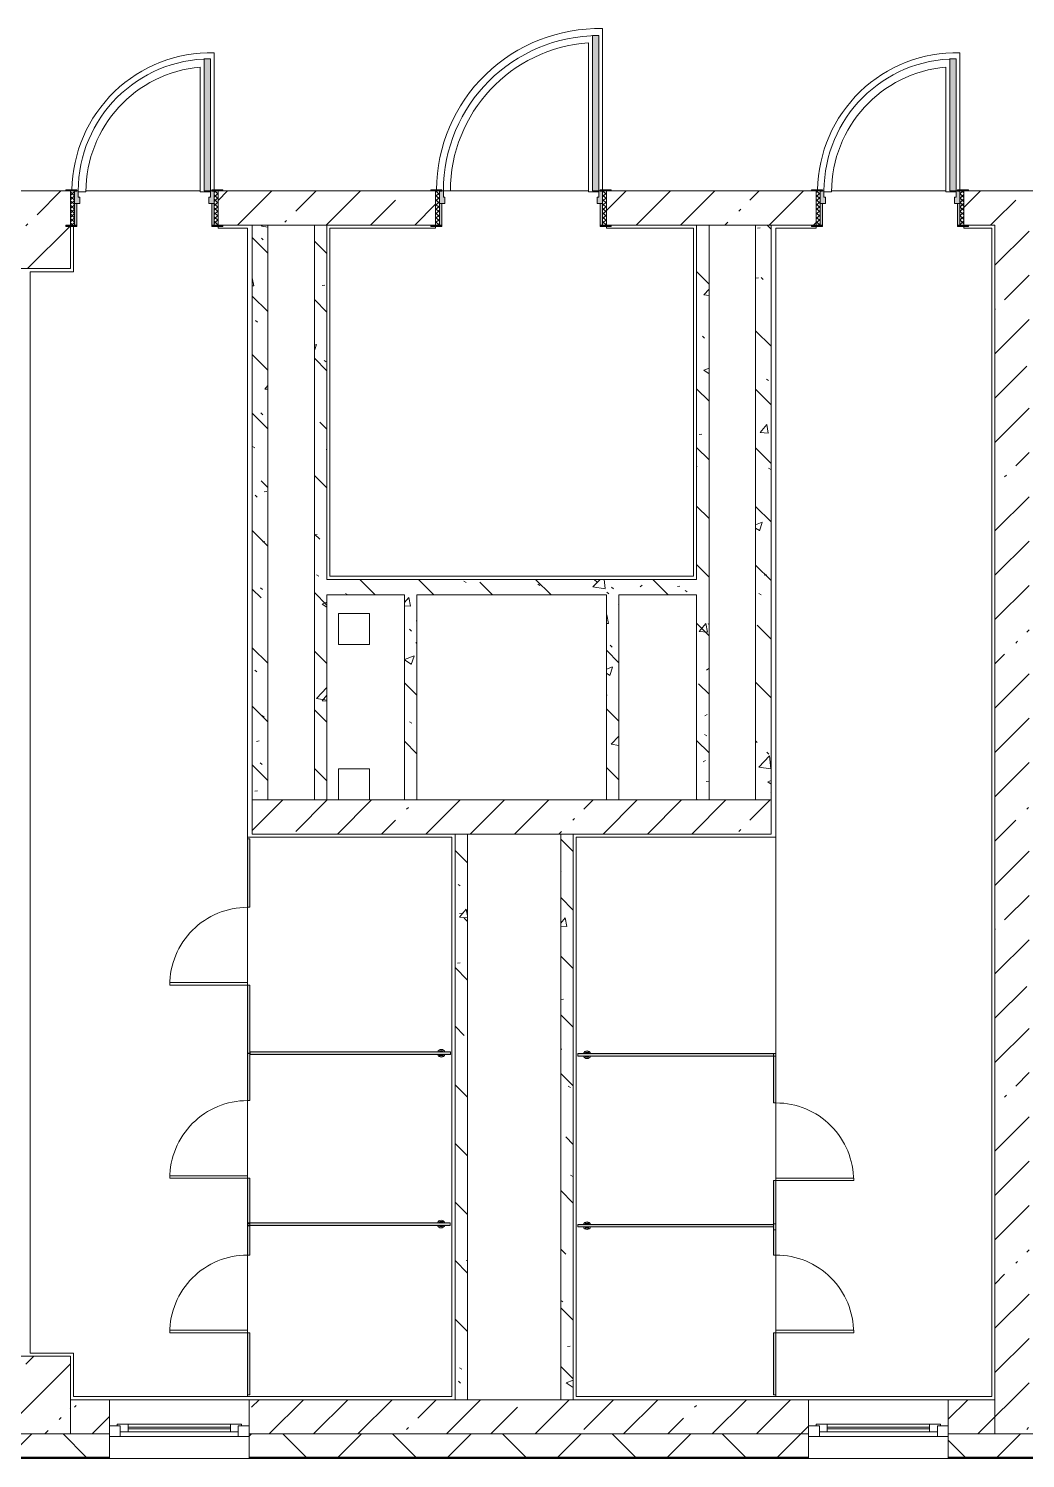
# Model space of a CAD drawing. Header units: millimetres. Extents: x -5714 to 188114, y -8553 to 29000.
# Drawn here: x 126744 to 133160, y -258 to 8945 of the extents above; entities that cross this region are included whole.
import ezdxf

# ---------------------------------------------------------------- set-up
doc = ezdxf.new("R2010")
doc.units = ezdxf.units.MM
for name, color, linetype, lineweight, true_color in [('A-DOOR-3', 7, 'Continuous', 5, 0xaaaaaa), ('A-DOOR-4', 7, 'Continuous', 5, 0xe2e2e2), ('A-DOOR-FRAM-2', 7, 'Continuous', 5, 0xe2e2e2), ('A-DOOR-FRAM-3', 7, 'Continuous', 5, 0xaaaaaa), ('A-FLOR-2', 7, 'Continuous', 5, 0xaaaaaa), ('A-GENM-5', 7, 'Continuous', 5, 0xe2ddcd), ('I-WALL-4', 7, 'Continuous', 5, 0x787878)]:
    doc.layers.add(name, color=color, linetype=linetype, lineweight=lineweight, true_color=true_color)
for name, color, linetype, lineweight in [('A-DOOR-6', 7, 'Continuous', 5), ('A-GENM-2', 7, 'Continuous', 5), ('A-GLAZ-2', 7, 'Continuous', 5), ('A-WALL', 7, 'Continuous', 9), ('A-WALL-2', 7, 'Continuous', 5), ('I-WALL-2', 7, 'Continuous', 5), ('S-COLS-2', 7, 'Continuous', 5)]:
    doc.layers.add(name, color=color, linetype=linetype, lineweight=lineweight)
pattern_1 = [(45, (61103.76, 0), (-285.1231, 285.1231), []), (45, (61388.9, 0), (-285.1231, 285.1231), [504.031, -100.806, 16.764, -84.042])]
pattern_2 = [(135, (61103.76, 0), (-377.1708, -377.1708), [533.4, -88.9, 17.78, -88.9]), (135, (61103.76, 376.94), (-377.1708, -377.1708), []), (50, (61103.76, 0), (637.6445, -55.7866), [66.675, -733.425]), (355, (61103.76, 0), (-123.3494, 668.699), [53.34, -586.74]), (100.451, (61156.9, -4.65), (514.299, 612.908), [56.665, -623.315]), (46.184, (61103.8, 177.8), (948.7764, -147.15), [100.012, -1100.137]), (96.636, (61182.8, 165.5), (830.909, 865.997), [84.998, -934.973]), (351.184, (61103.8, 177.8), (830.918, 865.988), [80.01, -880.11]), (21, (61192.66, 133.35), (530.6506, -357.9283), [66.675, -733.425]), (326, (61192.66, 133.35), (216.308, 644.6585), [53.34, -586.74]), (71.451, (61236.9, 103.5), (746.9596, 286.7243), [56.665, -623.315]), (37.5, (61103.76, 0), (10.8105, 295.9426), [16.764, -562.864, 16.764, -578.866, -588.962]), (37.5, (61103.76, 0), (10.8105, 295.9426), [-1175.258, 16.764, -572.198]), (7.5, (61103.76, 0), (233.8692, 350.6318), [16.764, -322.834, 16.764, -549.529, -224.472]), (7.5, (61103.76, 0), (233.8692, 350.6318), [-905.891, 16.764, -207.708]), (327.5, (60905.51, 0), (474.5678, -20.0513), [16.764, -205.486, 16.764, -676.656, -920.115]), (327.5, (60905.51, 0), (474.5678, -20.0513), [-915.67, 16.764, -903.351]), (317.5, (60816.6, 0), (518.4522, 88.9934), [16.764, -272.161, 16.764, -443.738, -653.415]), (317.5, (60816.6, 0), (518.4522, 88.9934), [-749.427, 16.764, -636.651])]

# ---------------------------------------------------------------- blocks, each defined once
blk = doc.blocks.new('BSC_Колонна _Прямоугольная - 500х500-V117-3_9_1_птичка')
at = {"layer": 'S-COLS-2'}
h = blk.add_hatch(dxfattribs=at)
h.set_pattern_fill('FP_53', color=256, style=0, pattern_type=2)
h.set_pattern_definition([(45, (-65660, -150), (-285.1231, 285.1231), []), (45, (-65374.88, -150), (-285.1231, 285.1231), [504.031, -100.806, 16.764, -84.042])])
h.paths.add_polyline_path([(-250, -250), (250, -250), (250, 250), (-250, 250)])
for p, q in [((250, 250), (-250, 250)), ((-250, 250), (-250, -250)), ((250, -250), (250, 250)), ((-250, -250), (250, -250))]:
    blk.add_line(p, q, dxfattribs=at)
blk = doc.blocks.new('BSC_Колонна _Прямоугольная - 500х500-V120-3_9_1_птичка')
at = {"layer": 'S-COLS-2'}
h = blk.add_hatch(dxfattribs=at)
h.set_pattern_fill('FP_56', color=256, style=0, pattern_type=2)
h.set_pattern_definition([(45, (-65660, -7650), (-285.1231, 285.1231), []), (45, (-65374.88, -7650), (-285.1231, 285.1231), [504.031, -100.806, 16.764, -84.042])])
h.paths.add_polyline_path([(-250, -250), (250, -250), (250, 22), (220, 22), (220, 30), (250, 30), (250, 250), (-250, 250), (-250, 30)])
for p, q in [((220, 250), (-250, 250)), ((-250, 250), (-250, -250)), ((250, -250), (250, 22)), ((-250, -250), (250, -250))]:
    blk.add_line(p, q, dxfattribs=at)
blk = doc.blocks.new('120_Окно_СКБ_1Ст - 120_Окно_СКБ_1Ст 900х2500_h_-V135-3_9_1_птичка')
at = {"layer": 'A-GLAZ-2'}
for p, q in [((-450, -127), (-450, -57)), ((-450, -57), (-380, -57)), ((450, -57), (-450, -57)), ((-380, -57), (-380, -127)), ((380, -87), (-380, -87)), ((-380, -87), (-380, -127)), ((-330, -137), (-330, -87)), ((330, -137), (330, -87)), ((380, -127), (380, -57)), ((380, -57), (450, -57)), ((380, -127), (380, -87)), ((450, -57), (450, -127)), ((-380, -127), (-450, -127)), ((-450, -127), (-400, -127)), ((-380, -127), (-400, -127)), ((-400, -127), (-400, -137)), ((-400, -137), (400, -137)), ((400, -137), (-400, -137)), ((-330, -107), (330, -107)), ((330, -117), (-330, -117)), ((450, -127), (380, -127)), ((400, -127), (380, -127)), ((400, -127), (450, -127)), ((400, -137), (400, -127))]:
    blk.add_line(p, q, dxfattribs=at)
blk = doc.blocks.new('110_Дверь_СКБ_1Ст_Внутренняя1 - Д-7_л__950x2100h_Туалет-21784696-3_9_1_птичка')
at = {"layer": 'A-DOOR-3'}
h = blk.add_hatch(dxfattribs=at)
h.set_pattern_fill('FP_82', color=256, style=0, pattern_type=2)
h.set_pattern_definition([(135, (1826.41, 174.685), (-14.14214, -14.14214), []), (225, (1826.41, 174.685), (14.14214, -14.14214), [])])
h.paths.add_polyline_path([(487.5, -110), (487.5, 110), (462.5, 110), (462.5, -110)])
at = {"layer": 'A-DOOR-4'}
h = blk.add_hatch(color=256, dxfattribs=at)
h.paths.add_polyline_path([(462.5, 30), (462.5, 110), (437.5, 110), (437.5, 70), (427.5, 70), (427.5, 30)])
h.paths.add_polyline_path([(-402.5, 30), (-402.5, 70), (-412.5, 70), (-412.5, 110), (-437.5, 110), (-437.5, 30)])
at = {"layer": 'A-DOOR-FRAM-2'}
for points in [[(397.5, 110), (437.5, 110), (437.5, 960), (397.5, 960), (397.5, 538.8)], [(-422.5, 110), (-422.5, 118), (-492.5, 118), (-492.5, 110)], [(517.5, 110), (517.5, 118), (447.5, 118), (447.5, 110)], [(-422.5, -110), (-422.5, 30), (-437.5, 30), (-437.5, -110)], [(462.5, -110), (462.5, 30), (447.5, 30), (447.5, -110)], [(-422.5, -118), (-422.5, -110), (-492.5, -110), (-492.5, -118)], [(517.5, -118), (517.5, -110), (447.5, -110), (447.5, -118)]]:
    blk.add_hatch(color=256, dxfattribs=at).paths.add_polyline_path(points)
at = {"layer": 'A-DOOR-FRAM-3'}
h = blk.add_hatch(dxfattribs=at)
h.set_pattern_fill('FP_83', color=256, style=0, pattern_type=2)
h.set_pattern_definition([(45, (-296.384, 174.685), (-14.1421, 14.1421), []), (135, (-296.384, 174.685), (-14.1421, -14.1421), [])])
h.paths.add_polyline_path([(-437.5, -110), (-437.5, 110), (-462.5, 110), (-462.5, -110)])
at = {"layer": 'A-DOOR-3'}
for p, q in [((437.5, 960), (397.5, 960)), ((397.5, 960), (397.5, 110)), ((437.5, 110), (437.5, 960)), ((397.5, 110), (437.5, 110))]:
    blk.add_line(p, q, dxfattribs=at)
blk.add_arc((437.5, 110), 850, 90, 180, dxfattribs=at)
at = {"layer": 'A-DOOR-FRAM-3'}
for p, q in [((-422.5, 118), (-492.5, 118)), ((-492.5, 118), (-492.5, 110)), ((-492.5, 110), (-422.5, 110)), ((-437.5, 110), (-462.5, 110)), ((-462.5, 110), (-462.5, -110)), ((-412.5, 110), (-437.5, 110)), ((-437.5, 110), (-437.5, 30)), ((-437.5, -110), (-437.5, 110)), ((-422.5, 110), (-437.5, 110)), ((-437.5, 110), (-437.5, 109)), ((-437.5, 109), (-422.5, 109)), ((-422.5, 110), (-422.5, 118)), ((-422.5, 109), (-422.5, 110)), ((-412.5, 70), (-412.5, 110)), ((437.5, 110), (437.5, 70)), ((462.5, 110), (437.5, 110)), ((517.5, 118), (447.5, 118)), ((447.5, 118), (447.5, 110)), ((462.5, 110), (447.5, 110)), ((447.5, 110), (447.5, 109)), ((447.5, 110), (517.5, 110)), ((447.5, 109), (462.5, 109)), ((462.5, 30), (462.5, 110)), ((487.5, 110), (462.5, 110)), ((462.5, 110), (462.5, -110)), ((462.5, 109), (462.5, 110)), ((487.5, -110), (487.5, 110)), ((517.5, 110), (517.5, 118)), ((-437.5, 30), (-402.5, 30)), ((-422.5, 30), (-437.5, 30)), ((-437.5, 30), (-437.5, -110)), ((-422.5, -110), (-422.5, 30)), ((-402.5, 70), (-412.5, 70)), ((-402.5, 30), (-402.5, 70)), ((437.5, 70), (427.5, 70)), ((427.5, 70), (427.5, 30)), ((427.5, 30), (462.5, 30)), ((462.5, 30), (447.5, 30)), ((447.5, 30), (447.5, -110)), ((462.5, -110), (462.5, 30)), ((-422.5, -110), (-492.5, -110)), ((-492.5, -110), (-492.5, -118)), ((-492.5, -118), (-422.5, -118)), ((-462.5, -110), (-437.5, -110)), ((-437.5, -110), (-422.5, -110)), ((-422.5, -118), (-422.5, -110)), ((447.5, -110), (462.5, -110)), ((517.5, -110), (447.5, -110)), ((447.5, -110), (447.5, -118)), ((447.5, -118), (517.5, -118)), ((462.5, -110), (487.5, -110)), ((517.5, -118), (517.5, -110))]:
    blk.add_line(p, q, dxfattribs=at)
blk = doc.blocks.new('110_Дверь_СКБ_1Ст_Внутренняя1 - Д-4 1100x2100h_су мгн-V145-3_9_1_птичка')
at = {"layer": 'A-DOOR-3'}
h = blk.add_hatch(dxfattribs=at)
h.set_pattern_fill('FP_36', color=256, style=0, pattern_type=2)
h.set_pattern_definition([(135, (1751.41, 174.685), (-14.14214, -14.14214), []), (225, (1751.41, 174.685), (14.14214, -14.14214), [])])
h.paths.add_polyline_path([(562.5, -110), (562.5, 110), (537.5, 110), (537.5, -110)])
at = {"layer": 'A-DOOR-4'}
h = blk.add_hatch(color=256, dxfattribs=at)
h.paths.add_polyline_path([(537.5, 30), (537.5, 110), (512.5, 110), (512.5, 70), (502.5, 70), (502.5, 30)])
h.paths.add_polyline_path([(-477.5, 30), (-477.5, 70), (-487.5, 70), (-487.5, 110), (-512.5, 110), (-512.5, 30)])
at = {"layer": 'A-DOOR-FRAM-2'}
for points in [[(472.5, 110), (512.5, 110), (512.5, 1110), (472.5, 1110)], [(-497.5, 110), (-497.5, 118), (-567.5, 118), (-567.5, 110)], [(592.5, 110), (592.5, 118), (522.5, 118), (522.5, 110)], [(-497.5, -110), (-497.5, 30), (-512.5, 30), (-512.5, -110)], [(537.5, -110), (537.5, 30), (522.5, 30), (522.5, -110)], [(-497.5, -118), (-497.5, -110), (-567.5, -110), (-567.5, -118)], [(592.5, -118), (592.5, -110), (522.5, -110), (522.5, -118)]]:
    blk.add_hatch(color=256, dxfattribs=at).paths.add_polyline_path(points)
at = {"layer": 'A-DOOR-FRAM-3'}
h = blk.add_hatch(dxfattribs=at)
h.set_pattern_fill('FP_37', color=256, style=0, pattern_type=2)
h.set_pattern_definition([(45, (-371.384, 174.685), (-14.1421, 14.1421), []), (135, (-371.384, 174.685), (-14.1421, -14.1421), [])])
h.paths.add_polyline_path([(-512.5, -110), (-512.5, 110), (-537.5, 110), (-537.5, -110)])
at = {"layer": 'A-DOOR-3'}
for p, q in [((512.5, 1110), (472.5, 1110)), ((472.5, 1110), (472.5, 110)), ((512.5, 110), (512.5, 1110)), ((472.5, 110), (512.5, 110))]:
    blk.add_line(p, q, dxfattribs=at)
blk.add_arc((512.5, 110), 1000, 90, 180, dxfattribs=at)
at = {"layer": 'A-DOOR-FRAM-3'}
for p, q in [((-497.5, 118), (-567.5, 118)), ((-567.5, 118), (-567.5, 110)), ((-567.5, 110), (-497.5, 110)), ((-512.5, 110), (-537.5, 110)), ((-537.5, 110), (-537.5, -110)), ((-487.5, 110), (-512.5, 110)), ((-512.5, 110), (-512.5, 30)), ((-512.5, -110), (-512.5, 110)), ((-497.5, 110), (-512.5, 110)), ((-512.5, 110), (-512.5, 109)), ((-512.5, 109), (-497.5, 109)), ((-497.5, 110), (-497.5, 118)), ((-497.5, 109), (-497.5, 110)), ((-487.5, 70), (-487.5, 110)), ((512.5, 110), (512.5, 70)), ((537.5, 110), (512.5, 110)), ((592.5, 118), (522.5, 118)), ((522.5, 118), (522.5, 110)), ((537.5, 110), (522.5, 110)), ((522.5, 110), (522.5, 109)), ((522.5, 110), (592.5, 110)), ((522.5, 109), (537.5, 109)), ((537.5, 30), (537.5, 110)), ((562.5, 110), (537.5, 110)), ((537.5, 110), (537.5, -110)), ((537.5, 109), (537.5, 110)), ((562.5, -110), (562.5, 110)), ((592.5, 110), (592.5, 118)), ((-512.5, 30), (-477.5, 30)), ((-497.5, 30), (-512.5, 30)), ((-512.5, 30), (-512.5, -110)), ((-497.5, -110), (-497.5, 30)), ((-477.5, 70), (-487.5, 70)), ((-477.5, 30), (-477.5, 70)), ((512.5, 70), (502.5, 70)), ((502.5, 70), (502.5, 30)), ((502.5, 30), (537.5, 30)), ((537.5, 30), (522.5, 30)), ((522.5, 30), (522.5, -110)), ((537.5, -110), (537.5, 30)), ((-497.5, -110), (-567.5, -110)), ((-567.5, -110), (-567.5, -118)), ((-567.5, -118), (-497.5, -118)), ((-537.5, -110), (-512.5, -110)), ((-512.5, -110), (-497.5, -110)), ((-497.5, -118), (-497.5, -110)), ((522.5, -110), (537.5, -110)), ((592.5, -110), (522.5, -110)), ((522.5, -110), (522.5, -118)), ((522.5, -118), (592.5, -118)), ((537.5, -110), (562.5, -110)), ((592.5, -118), (592.5, -110))]:
    blk.add_line(p, q, dxfattribs=at)
blk = doc.blocks.new('131_Сантехническая перегородка_Дверь_ поз_4 - СД-1-V227-3_9_1_птичка')
at = {"layer": 'A-GENM-5'}
for points in [[(-190, -8), (250, -8), (250, 8), (-190, 8)], [(750, -8), (1190, -8), (1190, 8), (750, 8)]]:
    blk.add_hatch(color=256, dxfattribs=at).paths.add_polyline_path(points)
at = {"layer": 'A-DOOR-6'}
for p, q in [((266, 508), (250, 508)), ((250, 8), (250, 508)), ((266, 8), (266, 508)), ((266, 8), (250, 8))]:
    blk.add_line(p, q, dxfattribs=at)
blk.add_arc((250, 8), 500, 360, 90, dxfattribs=at)
at = {"layer": 'A-GENM-2'}
for p, q in [((250, 8), (-190, 8)), ((-190, 8), (-190, -8)), ((250, -8), (250, 8)), ((1190, 8), (750, 8)), ((750, 8), (750, -8)), ((1190, -8), (1190, 8)), ((-190, -8), (250, -8)), ((750, -8), (1190, -8))]:
    blk.add_line(p, q, dxfattribs=at)
blk = doc.blocks.new('131_Сантехническая перегородка_Дверь - СД-1-V228-3_9_1_птичка')
at = {"layer": 'A-GENM-5'}
for points in [[(0, -8), (317.3, -8), (317.3, 8), (0, 8)], [(817.3, 8), (817.3, -8), (1134.7, -8), (1134.7, 8)]]:
    blk.add_hatch(color=256, dxfattribs=at).paths.add_polyline_path(points)
at = {"layer": 'A-DOOR-6'}
for p, q in [((333.3, -8), (317.3, -8)), ((317.3, -8), (317.3, -508)), ((333.3, -8), (333.3, -508)), ((333.3, -508), (317.3, -508))]:
    blk.add_line(p, q, dxfattribs=at)
blk.add_arc((317.3, -8), 500, 270, 0, dxfattribs=at)
at = {"layer": 'A-GENM-2'}
for p, q in [((317.3, 8), (0, 8)), ((0, 8), (0, -8)), ((317.3, -8), (317.3, 8)), ((1134.7, 8), (817.3, 8)), ((817.3, 8), (817.3, -8)), ((1134.7, -8), (1134.7, 8)), ((0, -8), (317.3, -8)), ((817.3, -8), (1134.7, -8))]:
    blk.add_line(p, q, dxfattribs=at)
blk = doc.blocks.new('131_Сантехническая перегородка_Дверь - СД-1-V229-3_9_1_птичка')
at = {"layer": 'A-GENM-5'}
for points in [[(0, -8), (305.2, -8), (305.2, 8), (0, 8)], [(805.2, -8), (1110.4, -8), (1110.4, 8), (805.2, 8)]]:
    blk.add_hatch(color=256, dxfattribs=at).paths.add_polyline_path(points)
at = {"layer": 'A-DOOR-6'}
for p, q in [((321.2, 508), (305.2, 508)), ((305.2, 8), (305.2, 508)), ((321.2, 8), (321.2, 508)), ((321.2, 8), (305.2, 8))]:
    blk.add_line(p, q, dxfattribs=at)
blk.add_arc((305.2, 8), 500, 360, 90, dxfattribs=at)
at = {"layer": 'A-GENM-2'}
for p, q in [((305.2, 8), (0, 8)), ((0, 8), (0, -8)), ((305.2, -8), (305.2, 8)), ((1110.4, 8), (805.2, 8)), ((805.2, 8), (805.2, -8)), ((1110.4, -8), (1110.4, 8)), ((0, -8), (305.2, -8)), ((805.2, -8), (1110.4, -8))]:
    blk.add_line(p, q, dxfattribs=at)
blk = doc.blocks.new('131_Сантехническая перегородка_Дверь_сдвиг_ - СД-1-V230-3_9_1_птичка')
at = {"layer": 'A-GENM-5'}
for points in [[(0, -8), (400, -8), (400, 8), (0, 8)], [(900, -8), (1100, -8), (1100, 8), (900, 8)]]:
    blk.add_hatch(color=256, dxfattribs=at).paths.add_polyline_path(points)
at = {"layer": 'A-DOOR-6'}
for p, q in [((416, 508), (400, 508)), ((400, 8), (400, 508)), ((416, 8), (416, 508)), ((416, 8), (400, 8))]:
    blk.add_line(p, q, dxfattribs=at)
blk.add_arc((400, 8), 500, 360, 90, dxfattribs=at)
at = {"layer": 'A-GENM-2'}
for p, q in [((400, 8), (0, 8)), ((0, 8), (0, -8)), ((400, -8), (400, 8)), ((1100, 8), (900, 8)), ((900, 8), (900, -8)), ((1100, -8), (1100, 8)), ((0, -8), (400, -8)), ((900, -8), (1100, -8))]:
    blk.add_line(p, q, dxfattribs=at)
blk = doc.blocks.new('131_Сантехническая перегородка_Дверь_сдвиг_ - СД-1-V231-3_9_1_птичка')
at = {"layer": 'A-GENM-5'}
for points in [[(0, -8), (400, -8), (400, 8), (0, 8)], [(900, 8), (900, -8), (1100, -8), (1100, 8)]]:
    blk.add_hatch(color=256, dxfattribs=at).paths.add_polyline_path(points)
at = {"layer": 'A-DOOR-6'}
for p, q in [((416, -8), (400, -8)), ((400, -8), (400, -508)), ((416, -8), (416, -508)), ((416, -508), (400, -508))]:
    blk.add_line(p, q, dxfattribs=at)
blk.add_arc((400, -8), 500, 270, 0, dxfattribs=at)
at = {"layer": 'A-GENM-2'}
for p, q in [((400, 8), (0, 8)), ((0, 8), (0, -8)), ((400, -8), (400, 8)), ((1100, 8), (900, 8)), ((900, 8), (900, -8)), ((1100, -8), (1100, 8)), ((0, -8), (400, -8)), ((900, -8), (1100, -8))]:
    blk.add_line(p, q, dxfattribs=at)
blk = doc.blocks.new('131_Сантехническая перегородка - СП-4-V232-3_9_1_птичка')
at = {"layer": 'A-GENM-5'}
blk.add_hatch(color=256, dxfattribs=at).paths.add_polyline_path([(1330, -8), (1330, 8), (55.2, 8), (55.2, -8), (798.9, -8)])
at = {"layer": 'A-GENM-2'}
for p, q in [((1330, 8), (55.2, 8)), ((55.2, 8), (55.2, -8)), ((1330, -8), (1330, 8)), ((55.2, -8), (1330, -8))]:
    blk.add_line(p, q, dxfattribs=at)
at = {"layer": 'A-GENM-2', "flags": 128}
for points in [[(126.7, 8), (126.3, 8.5), (126, 9), (125.6, 9.5), (125.2, 9.9), (124.8, 10.4), (124.4, 10.8), (123.9, 11.2), (123.5, 11.6), (123, 12), (122.5, 12.3), (122, 12.7), (121.5, 13), (121, 13.3), (120.5, 13.6), (119.9, 13.8), (119.4, 14), (118.8, 14.3), (118.2, 14.4), (117.6, 14.6), (117, 14.7), (116.5, 14.9), (115.9, 14.9), (115.3, 15), (114.7, 15.1), (114.1, 15.1), (113.5, 15.1), (112.8, 15), (112.2, 15), (111.7, 14.9), (111.1, 14.8), (110.5, 14.7), (109.9, 14.5), (109.3, 14.4), (108.7, 14.2), (108.2, 13.9), (107.6, 13.7), (107.1, 13.4), (106.5, 13.2), (106, 12.9), (105.5, 12.5), (105, 12.2), (104.5, 11.8), (104.1, 11.4), (103.6, 11), (103.2, 10.6), (102.8, 10.2), (102.4, 9.7), (102, 9.3), (101.6, 8.8), (101.3, 8.3), (101.1, 8)], [(101.1, -8), (101.4, -8.5), (101.8, -9), (102.2, -9.5), (102.6, -9.9), (103, -10.4), (103.4, -10.8), (103.8, -11.2), (104.3, -11.6), (104.7, -12), (105.2, -12.3), (105.7, -12.7), (106.2, -13), (106.8, -13.3), (107.3, -13.6), (107.9, -13.8), (108.4, -14), (109, -14.3), (109.6, -14.4), (110.1, -14.6), (110.7, -14.7), (111.3, -14.9), (111.9, -14.9), (112.5, -15), (113.1, -15.1), (113.7, -15.1), (114.3, -15.1), (114.9, -15), (115.5, -15), (116.1, -14.9), (116.7, -14.8), (117.3, -14.7), (117.9, -14.5), (118.5, -14.4), (119, -14.2), (119.6, -13.9), (120.2, -13.7), (120.7, -13.4), (121.2, -13.2), (121.7, -12.9), (122.3, -12.5), (122.7, -12.2), (123.2, -11.8), (123.7, -11.4), (124.1, -11), (124.6, -10.6), (125, -10.2), (125.4, -9.7), (125.8, -9.3), (126.1, -8.8), (126.5, -8.3), (126.7, -8)]]:
    blk.add_lwpolyline(points, dxfattribs=at)
at = {"layer": 'A-GENM-2'}
for radius, start, end in [(24.6, 19.91127, 160.08873), (17.6, 45, 135), (17.6, 45, 135), (15.1, 45, 135), (24.6, 199.91127, 340.08873), (17.6, 225, 315), (17.6, 225, 315), (15.1, 225, 315)]:
    blk.add_arc((113.9, 0), radius, start, end, dxfattribs=at)
blk = doc.blocks.new('131_Сантехническая перегородка - СП-4-V233-3_9_1_птичка')
at = {"layer": 'A-GENM-5'}
blk.add_hatch(color=256, dxfattribs=at).paths.add_polyline_path([(1330, -8), (1330, 8), (71.3, 8), (71.3, -8), (815.1, -8)])
at = {"layer": 'A-GENM-2'}
for p, q in [((1330, 8), (71.3, 8)), ((71.3, 8), (71.3, -8)), ((1330, -8), (1330, 8)), ((71.3, -8), (1330, -8))]:
    blk.add_line(p, q, dxfattribs=at)
at = {"layer": 'A-GENM-2', "flags": 128}
for points in [[(142.8, 8), (142.5, 8.5), (142.1, 9), (141.8, 9.5), (141.4, 9.9), (141, 10.4), (140.5, 10.8), (140.1, 11.2), (139.6, 11.6), (139.2, 12), (138.7, 12.3), (138.2, 12.7), (137.7, 13), (137.1, 13.3), (136.6, 13.6), (136.1, 13.8), (135.5, 14), (134.9, 14.3), (134.4, 14.4), (133.8, 14.6), (133.2, 14.7), (132.6, 14.9), (132, 14.9), (131.4, 15), (130.8, 15.1), (130.2, 15.1), (129.6, 15.1), (129, 15), (128.4, 15), (127.8, 14.9), (127.2, 14.8), (126.6, 14.7), (126, 14.5), (125.4, 14.4), (124.9, 14.2), (124.3, 13.9), (123.8, 13.7), (123.2, 13.4), (122.7, 13.2), (122.2, 12.9), (121.7, 12.5), (121.2, 12.2), (120.7, 11.8), (120.2, 11.4), (119.8, 11), (119.3, 10.6), (118.9, 10.2), (118.5, 9.7), (118.1, 9.3), (117.8, 8.8), (117.4, 8.3), (117.3, 8)], [(117.3, -8), (117.6, -8.5), (117.9, -9), (118.3, -9.5), (118.7, -9.9), (119.1, -10.4), (119.5, -10.8), (120, -11.2), (120.4, -11.6), (120.9, -12), (121.4, -12.3), (121.9, -12.7), (122.4, -13), (122.9, -13.3), (123.5, -13.6), (124, -13.8), (124.6, -14), (125.1, -14.3), (125.7, -14.4), (126.3, -14.6), (126.9, -14.7), (127.5, -14.9), (128.1, -14.9), (128.7, -15), (129.3, -15.1), (129.9, -15.1), (130.5, -15.1), (131.1, -15), (131.7, -15), (132.3, -14.9), (132.9, -14.8), (133.4, -14.7), (134, -14.5), (134.6, -14.4), (135.2, -14.2), (135.7, -13.9), (136.3, -13.7), (136.8, -13.4), (137.4, -13.2), (137.9, -12.9), (138.4, -12.5), (138.9, -12.2), (139.4, -11.8), (139.8, -11.4), (140.3, -11), (140.7, -10.6), (141.1, -10.2), (141.5, -9.7), (141.9, -9.3), (142.3, -8.8), (142.6, -8.3), (142.8, -8)]]:
    blk.add_lwpolyline(points, dxfattribs=at)
at = {"layer": 'A-GENM-2'}
for radius, start, end in [(24.6, 19.91127, 160.08873), (17.6, 45, 135), (17.6, 45, 135), (15.1, 45, 135), (24.6, 199.91127, 340.08873), (17.6, 225, 315), (17.6, 225, 315), (15.1, 225, 315)]:
    blk.add_arc((130, 0), radius, start, end, dxfattribs=at)
blk = doc.blocks.new('131_Сантехническая перегородка - СП-4-V234-3_9_1_птичка')
at = {"layer": 'A-GENM-5'}
blk.add_hatch(color=256, dxfattribs=at).paths.add_polyline_path([(1330, 8), (39.9, 8), (39.9, -8), (1330, -8)])
at = {"layer": 'A-GENM-2'}
for p, q in [((1330, 8), (39.9, 8)), ((39.9, 8), (39.9, -8)), ((1330, -8), (1330, 8)), ((39.9, -8), (1330, -8))]:
    blk.add_line(p, q, dxfattribs=at)
at = {"layer": 'A-GENM-2', "flags": 128}
for points in [[(111.4, 8), (111, 8.5), (110.7, 9), (110.3, 9.5), (109.9, 9.9), (109.5, 10.4), (109.1, 10.8), (108.6, 11.2), (108.2, 11.6), (107.7, 12), (107.2, 12.3), (106.7, 12.7), (106.2, 13), (105.7, 13.3), (105.2, 13.6), (104.6, 13.8), (104, 14), (103.5, 14.3), (102.9, 14.4), (102.3, 14.6), (101.7, 14.7), (101.1, 14.9), (100.6, 14.9), (100, 15), (99.4, 15.1), (98.7, 15.1), (98.1, 15.1), (97.5, 15), (96.9, 15), (96.3, 14.9), (95.8, 14.8), (95.2, 14.7), (94.6, 14.5), (94, 14.4), (93.4, 14.2), (92.9, 13.9), (92.3, 13.7), (91.8, 13.4), (91.2, 13.2), (90.7, 12.9), (90.2, 12.5), (89.7, 12.2), (89.2, 11.8), (88.8, 11.4), (88.3, 11), (87.9, 10.6), (87.5, 10.2), (87.1, 9.7), (86.7, 9.3), (86.3, 8.8), (86, 8.3), (85.8, 8)], [(85.8, -8), (86.1, -8.5), (86.5, -9), (86.9, -9.5), (87.2, -9.9), (87.6, -10.4), (88.1, -10.8), (88.5, -11.2), (89, -11.6), (89.4, -12), (89.9, -12.3), (90.4, -12.7), (90.9, -13), (91.5, -13.3), (92, -13.6), (92.6, -13.8), (93.1, -14), (93.7, -14.3), (94.3, -14.4), (94.8, -14.6), (95.4, -14.7), (96, -14.9), (96.6, -14.9), (97.2, -15), (97.8, -15.1), (98.4, -15.1), (99, -15.1), (99.6, -15), (100.2, -15), (100.8, -14.9), (101.4, -14.8), (102, -14.7), (102.6, -14.5), (103.2, -14.4), (103.7, -14.2), (104.3, -13.9), (104.8, -13.7), (105.4, -13.4), (105.9, -13.2), (106.4, -12.9), (106.9, -12.5), (107.4, -12.2), (107.9, -11.8), (108.4, -11.4), (108.8, -11), (109.3, -10.6), (109.7, -10.2), (110.1, -9.7), (110.5, -9.3), (110.8, -8.8), (111.2, -8.3), (111.4, -8)]]:
    blk.add_lwpolyline(points, dxfattribs=at)
at = {"layer": 'A-GENM-2'}
for radius, start, end in [(24.6, 19.91127, 160.08873), (17.6, 45, 135), (17.6, 45, 135), (15.1, 45, 135), (24.6, 199.91127, 340.08873), (17.6, 225, 315), (17.6, 225, 315), (15.1, 225, 315)]:
    blk.add_arc((98.6, 0), radius, start, end, dxfattribs=at)
blk = doc.blocks.new('131_Сантехническая перегородка - СП-4-V235-3_9_1_птичка')
at = {"layer": 'A-GENM-5'}
blk.add_hatch(color=256, dxfattribs=at).paths.add_polyline_path([(1330, 8), (25.5, 8), (25.5, -8), (1330, -8)])
at = {"layer": 'A-GENM-2'}
for p, q in [((1330, 8), (25.5, 8)), ((25.5, 8), (25.5, -8)), ((1330, -8), (1330, 8)), ((25.5, -8), (1330, -8))]:
    blk.add_line(p, q, dxfattribs=at)
at = {"layer": 'A-GENM-2', "flags": 128}
for points in [[(97, 8), (96.7, 8.5), (96.3, 9), (95.9, 9.5), (95.5, 9.9), (95.1, 10.4), (94.7, 10.8), (94.3, 11.2), (93.8, 11.6), (93.3, 12), (92.9, 12.3), (92.4, 12.7), (91.8, 13), (91.3, 13.3), (90.8, 13.6), (90.2, 13.8), (89.7, 14), (89.1, 14.3), (88.5, 14.4), (88, 14.6), (87.4, 14.7), (86.8, 14.9), (86.2, 14.9), (85.6, 15), (85, 15.1), (84.4, 15.1), (83.8, 15.1), (83.2, 15), (82.6, 15), (82, 14.9), (81.4, 14.8), (80.8, 14.7), (80.2, 14.5), (79.6, 14.4), (79.1, 14.2), (78.5, 13.9), (77.9, 13.7), (77.4, 13.4), (76.9, 13.2), (76.4, 12.9), (75.8, 12.5), (75.3, 12.2), (74.9, 11.8), (74.4, 11.4), (74, 11), (73.5, 10.6), (73.1, 10.2), (72.7, 9.7), (72.3, 9.3), (72, 8.8), (71.6, 8.3), (71.4, 8)], [(71.4, -8), (71.8, -8.5), (72.1, -9), (72.5, -9.5), (72.9, -9.9), (73.3, -10.4), (73.7, -10.8), (74.1, -11.2), (74.6, -11.6), (75.1, -12), (75.6, -12.3), (76.1, -12.7), (76.6, -13), (77.1, -13.3), (77.6, -13.6), (78.2, -13.8), (78.7, -14), (79.3, -14.3), (79.9, -14.4), (80.5, -14.6), (81.1, -14.7), (81.6, -14.9), (82.2, -14.9), (82.8, -15), (83.4, -15.1), (84, -15.1), (84.6, -15.1), (85.2, -15), (85.8, -15), (86.4, -14.9), (87, -14.8), (87.6, -14.7), (88.2, -14.5), (88.8, -14.4), (89.4, -14.2), (89.9, -13.9), (90.5, -13.7), (91, -13.4), (91.6, -13.2), (92.1, -12.9), (92.6, -12.5), (93.1, -12.2), (93.6, -11.8), (94, -11.4), (94.5, -11), (94.9, -10.6), (95.3, -10.2), (95.7, -9.7), (96.1, -9.3), (96.5, -8.8), (96.8, -8.3), (97, -8)]]:
    blk.add_lwpolyline(points, dxfattribs=at)
at = {"layer": 'A-GENM-2'}
for radius, start, end in [(24.6, 19.91127, 160.08873), (17.6, 45, 135), (17.6, 45, 135), (15.1, 45, 135), (24.6, 199.91127, 340.08873), (17.6, 225, 315), (17.6, 225, 315), (15.1, 225, 315)]:
    blk.add_arc((84.2, 0), radius, start, end, dxfattribs=at)

msp = doc.modelspace()

# ---------------------------------------------------------------- hatches: boundary and pattern name
at = {"layer": 'A-WALL-2'}
h = msp.add_hatch(dxfattribs=at)
h.set_pattern_fill('FP_66', color=256, style=0, pattern_type=2)
h.set_pattern_definition([(45, (61103.76, 0), (-353.5534, 353.5534), []), (135, (61103.76, 0), (-353.5534, -353.5534), [])])
h.paths.add_polyline_path([(131763.8, -250), (131763.8, -100), (128163.8, -100), (128163.8, -250), (131023.5, -250)])
h.paths.add_polyline_path([(136803.8, -250), (136803.8, -100), (132663.8, -100), (132663.8, -250), (136616.7, -250)])
h.paths.add_polyline_path([(118013.8, -250), (118913.8, -250), (118913.8, -100), (117730.9, -100), (117730.9, -250), (117972.7, -250)])
h.paths.add_polyline_path([(122513.8, -250), (122713.8, -250), (122713.8, -100), (122013.8, -100), (122013.8, -250)])
h.paths.add_polyline_path([(124813.8, -250), (125363.8, -250), (125363.8, -100), (124813.8, -100)])
h.paths.add_polyline_path([(127013.8, -250), (127263.8, -250), (127263.8, -100), (126263.8, -100), (126263.8, -250), (126513.8, -250)])
at = {"layer": 'I-WALL-2'}
h = msp.add_hatch(dxfattribs=at)
h.set_pattern_fill('FP_62', color=256, style=0, pattern_type=2)
h.set_pattern_definition(pattern_1)
h.paths.add_polyline_path([(131783.8, 7680), (131813.8, 7680), (131813.8, 7900), (130463.8, 7900), (130463.8, 7680), (131523.8, 7680)])
h.paths.add_polyline_path([(132763.8, 7680), (132963.8, 7680), (132963.8, 7900), (132763.8, 7900), (132763.8, 7750.3)])
h.paths.add_polyline_path([(127993.8, 7680), (129363.8, 7680), (129363.8, 7900), (127963.8, 7900), (127963.8, 7680)])
h = msp.add_hatch(dxfattribs=at)
h.set_pattern_fill('FP_62', color=256, style=0, pattern_type=2)
h.set_pattern_definition(pattern_1)
h.paths.add_polyline_path([(134863.8, 7680), (136583.8, 7680), (136583.8, 7900), (134808.8, 7900), (134808.8, 7680)])
h.paths.add_polyline_path([(133353.8, 7680), (133408.8, 7680), (133408.8, 7900), (132963.8, 7900), (132963.8, 7680), (133183.8, 7680)])
h = msp.add_hatch(dxfattribs=at)
h.set_pattern_fill('FP_62', color=256, style=0, pattern_type=2)
h.set_pattern_definition(pattern_1)
h.paths.add_polyline_path([(132963.8, 120), (133183.8, 120), (133183.8, 7680), (132963.8, 7680), (132963.8, 1965.8)])
h = msp.add_hatch(dxfattribs=at)
h.set_pattern_fill('FP_62', color=256, style=0, pattern_type=2)
h.set_pattern_definition(pattern_1)
h.paths.add_polyline_path([(129568.8, 3760), (131523.8, 3760), (131523.8, 3980), (128183.8, 3980), (128183.8, 3760), (129488.8, 3760)])
h = msp.add_hatch(dxfattribs=at)
h.set_pattern_fill('FP_62', color=256, style=0, pattern_type=2)
h.set_pattern_definition(pattern_1)
h.paths.add_polyline_path([(131763.8, -100), (131763.8, 120), (128163.8, 120), (128163.8, -100), (131023.5, -100)])
h.paths.add_polyline_path([(132887.9, -100), (132963.8, -100), (132963.8, 120), (132663.8, 120), (132663.8, -100)])
h.paths.add_polyline_path([(127263.8, -100), (127263.8, 120), (127013.8, 120), (127013.8, -100)])
h = msp.add_hatch(dxfattribs=at)
h.set_pattern_fill('FP_62', color=256, style=0, pattern_type=2)
h.set_pattern_definition(pattern_1)
h.paths.add_polyline_path([(136803.8, -100), (136803.8, 120), (132963.8, 120), (132963.8, -100), (136616.7, -100)])
at = {"layer": 'I-WALL-4'}
h = msp.add_hatch(dxfattribs=at)
h.set_pattern_fill('FP_70', color=256, style=0, pattern_type=2)
h.set_pattern_definition(pattern_2)
h.paths.add_polyline_path([(128283.8, 3980), (128283.8, 7680), (128183.8, 7680), (128183.8, 3980)])
h = msp.add_hatch(dxfattribs=at)
h.set_pattern_fill('FP_70', color=256, style=0, pattern_type=2)
h.set_pattern_definition(pattern_2)
h.paths.add_polyline_path([(128583.8, 3980), (128663.8, 3980), (128663.8, 7680), (128583.8, 7680), (128583.8, 4279.6)])
h = msp.add_hatch(dxfattribs=at)
h.set_pattern_fill('FP_70', color=256, style=0, pattern_type=2)
h.set_pattern_definition(pattern_2)
h.paths.add_polyline_path([(131123.8, 3980), (131123.8, 7680), (131043.8, 7680), (131043.8, 3980)])
h = msp.add_hatch(dxfattribs=at)
h.set_pattern_fill('FP_70', color=256, style=0, pattern_type=2)
h.set_pattern_definition(pattern_2)
h.paths.add_polyline_path([(131523.8, 3980), (131523.8, 7680), (131423.8, 7680), (131423.8, 3980)])
h = msp.add_hatch(dxfattribs=at)
h.set_pattern_fill('FP_70', color=256, style=0, pattern_type=2)
h.set_pattern_definition(pattern_2)
h.paths.add_polyline_path([(131043.8, 5300), (131043.8, 5400), (128663.8, 5400), (128663.8, 5300), (130543.8, 5300)])
h = msp.add_hatch(dxfattribs=at)
h.set_pattern_fill('FP_70', color=256, style=0, pattern_type=2)
h.set_pattern_definition(pattern_2)
h.paths.add_polyline_path([(129243.8, 3980), (129243.8, 5300), (129163.8, 5300), (129163.8, 3980)])
h = msp.add_hatch(dxfattribs=at)
h.set_pattern_fill('FP_70', color=256, style=0, pattern_type=2)
h.set_pattern_definition(pattern_2)
h.paths.add_polyline_path([(130543.8, 3980), (130543.8, 5300), (130463.8, 5300), (130463.8, 3980)])
h = msp.add_hatch(dxfattribs=at)
h.set_pattern_fill('FP_70', color=256, style=0, pattern_type=2)
h.set_pattern_definition(pattern_2)
h.paths.add_polyline_path([(129568.8, 120), (129568.8, 3760), (129488.8, 3760), (129488.8, 120)])
h = msp.add_hatch(dxfattribs=at)
h.set_pattern_fill('FP_70', color=256, style=0, pattern_type=2)
h.set_pattern_definition(pattern_2)
h.paths.add_polyline_path([(130249.6, 120), (130249.6, 3760), (130169.6, 3760), (130169.6, 120)])

# ---------------------------------------------------------------- linework, layer by layer
at = {"layer": 'A-FLOR-2'}
for p, q in [((130437.9, 7908), (130437.9, 8944.7)), ((130347.9, 8852.7), (130347.9, 7895.1)), ((127937.9, 7908), (127937.9, 8789.8)), ((132737.9, 7908), (132737.9, 8789.8)), ((127847.9, 8697), (127847.9, 7895.1)), ((132647.9, 8697), (132647.9, 7895.1)), ((127063.8, 7895.1), (127112.9, 7895.1)), ((127113.3, 7900), (127847.9, 7900)), ((127847.9, 7895.1), (127913.8, 7895.1)), ((129413.8, 7900), (129458.8, 7900)), ((130347.9, 7900), (129458.8, 7900)), ((130347.9, 7895.1), (130413.8, 7895.1)), ((131863.8, 7895.1), (131912.9, 7895.1)), ((131913.3, 7900), (132647.9, 7900)), ((132647.9, 7895.1), (132713.8, 7895.1)), ((127033.8, 7672), (127033.8, 7380)), ((127963.8, 7660), (127963.8, 7672)), ((128152.8, 7660), (127963.8, 7660)), ((128152.8, 7660), (128152.8, 3729)), ((129363.8, 7660), (128683.8, 7660)), ((128683.8, 7660), (128683.8, 5420)), ((129363.8, 7672), (129363.8, 7660)), ((130463.8, 7660), (130463.8, 7672)), ((131023.8, 7660), (130463.8, 7660)), ((131023.8, 5420), (131023.8, 7660)), ((131813.8, 7660), (131554.8, 7660)), ((131554.8, 2347.5), (131554.8, 7660)), ((131813.8, 7672), (131813.8, 7660)), ((132763.8, 7660), (132763.8, 7672)), ((132943.8, 7660), (132763.8, 7660)), ((132943.8, 140), (132943.8, 7660)), ((127033.8, 7380), (126753.8, 7380)), ((126753.8, 7380), (126753.8, 420)), ((128683.8, 5420), (131023.8, 5420)), ((128738.8, 4980), (128738.8, 5180)), ((128738.8, 5180), (128938.8, 5180)), ((128938.8, 5180), (128938.8, 4980)), ((128938.8, 4980), (128738.8, 4980)), ((128738.8, 3980), (128738.8, 4180)), ((128738.8, 4180), (128938.8, 4180)), ((128938.8, 4180), (128938.8, 3980)), ((129468.8, 3740), (128152.8, 3740)), ((129468.8, 140), (129468.8, 3740)), ((130268.8, 3740), (130268.8, 140)), ((131554.8, 3740), (130268.8, 3740)), ((128152.8, 2789), (128152.8, 3289)), ((128152.8, 1545.2), (128152.8, 2045.2)), ((131554.8, 2030.1), (131554.8, 1530.1)), ((128152.8, 551), (128152.8, 1051)), ((131554.8, 1051), (131554.8, 551)), ((126753.8, 420), (127033.8, 420)), ((127033.8, 420), (127033.8, 140)), ((127033.8, 140), (129468.8, 140)), ((128152.8, 140), (128152.8, 151)), ((130268.8, 140), (132943.8, 140)), ((131554.8, 151), (131554.8, 140))]:
    msp.add_line(p, q, dxfattribs=at)
for centre, radius, start, end in [((130413.8, 7900), 1045, 88.67391, 179.56055), ((130413.8, 7900), 955, 93.9518, 180), ((127917.9, 7895.1), 895, 88.71954, 179.17007), ((132717.9, 7895.1), 895, 88.71954, 179.17007), ((127917.9, 7895.1), 805, 94.98854, 180), ((132717.9, 7895.1), 805, 94.98854, 180)]:
    msp.add_arc(centre, radius, start, end, dxfattribs=at)
at = {"layer": 'A-WALL'}
for p, q in [((128283.8, 7680), (128183.8, 7680)), ((128663.8, 7680), (128583.8, 7680)), ((131123.8, 7680), (131043.8, 7680)), ((131523.8, 7680), (131423.8, 7680)), ((128183.8, 3980), (128283.8, 3980)), ((128583.8, 3980), (128663.8, 3980)), ((129163.8, 3980), (129243.8, 3980)), ((130463.8, 3980), (130543.8, 3980)), ((131043.8, 3980), (131123.8, 3980)), ((131423.8, 3980), (131523.8, 3980)), ((129568.8, 3760), (129488.8, 3760)), ((130249.6, 3760), (130169.6, 3760)), ((129488.8, 120), (129568.8, 120)), ((130169.6, 120), (130249.6, 120)), ((127263.8, -100), (127013.8, -100)), ((131763.8, -100), (128163.8, -100)), ((132663.8, -100), (136803.8, -100)), ((126263.8, -250), (127263.8, -250)), ((126263.8, -253), (127263.8, -253)), ((128163.8, -250), (131763.8, -250)), ((128163.8, -253), (131763.8, -253)), ((132663.8, -250), (136953.8, -250)), ((132663.8, -253), (136956.8, -253))]:
    msp.add_line(p, q, dxfattribs=at)
at = {"layer": 'A-WALL-2'}
for p, q in [((127263.8, -258), (127263.8, -100)), ((128163.8, -100), (128163.8, -258)), ((131763.8, -258), (131763.8, -100)), ((132663.8, -100), (132663.8, -258)), ((125363.8, -258), (136961.8, -258))]:
    msp.add_line(p, q, dxfattribs=at)
at = {"layer": 'I-WALL-2'}
for p, q in [((129333.8, 7900), (127993.8, 7900)), ((131783.8, 7900), (130493.8, 7900)), ((132963.8, 7900), (132793.8, 7900)), ((133353.8, 7900), (132963.8, 7900)), ((127993.8, 7680), (128183.8, 7680)), ((128183.8, 7680), (128183.8, 3760)), ((128283.8, 3980), (128283.8, 7680)), ((128283.8, 7680), (128583.8, 7680)), ((128583.8, 7680), (128583.8, 3980)), ((128663.8, 5400), (128663.8, 7680)), ((128663.8, 7680), (129333.8, 7680)), ((130493.8, 7680), (131043.8, 7680)), ((131043.8, 7680), (131043.8, 5400)), ((131123.8, 3980), (131123.8, 7680)), ((131123.8, 7680), (131423.8, 7680)), ((131423.8, 7680), (131423.8, 3980)), ((131523.8, 3760), (131523.8, 7680)), ((131523.8, 7680), (131783.8, 7680)), ((132793.8, 7680), (132963.8, 7680)), ((132963.8, 7680), (132963.8, -100)), ((131043.8, 5400), (128663.8, 5400)), ((128663.8, 3980), (128663.8, 5300)), ((128663.8, 5300), (129163.8, 5300)), ((129163.8, 5300), (129163.8, 3980)), ((129243.8, 5300), (130463.8, 5300)), ((129243.8, 3980), (129243.8, 5300)), ((130463.8, 5300), (130463.8, 3980)), ((130543.8, 5300), (131043.8, 5300)), ((130543.8, 3980), (130543.8, 5300)), ((131043.8, 5300), (131043.8, 3980)), ((128583.8, 3980), (128283.8, 3980)), ((129163.8, 3980), (128663.8, 3980)), ((130463.8, 3980), (129243.8, 3980)), ((131043.8, 3980), (130543.8, 3980)), ((131423.8, 3980), (131123.8, 3980)), ((128183.8, 3760), (129488.8, 3760)), ((129488.8, 3760), (129488.8, 120)), ((129568.8, 3760), (130169.6, 3760)), ((129568.8, 120), (129568.8, 3760)), ((130169.6, 3760), (130169.6, 120)), ((130249.6, 3760), (131523.8, 3760)), ((130249.6, 120), (130249.6, 3760)), ((129488.8, 120), (127013.8, 120)), ((127263.8, -100), (127263.8, 120)), ((128163.8, 120), (128163.8, -100)), ((130169.6, 120), (129568.8, 120)), ((132963.8, 120), (130249.6, 120)), ((131763.8, -100), (131763.8, 120)), ((132663.8, 120), (132663.8, -100))]:
    msp.add_line(p, q, dxfattribs=at)

# ---------------------------------------------------------------- block references
at = {"layer": 'A-DOOR-3'}
for name, p in [('110_Дверь_СКБ_1Ст_Внутренняя1 - Д-4 1100x2100h_су мгн-V145-3_9_1_птичка', (129901.3, 7790)), ('110_Дверь_СКБ_1Ст_Внутренняя1 - Д-7_л__950x2100h_Туалет-21784696-3_9_1_птичка', (127476.3, 7790)), ('110_Дверь_СКБ_1Ст_Внутренняя1 - Д-7_л__950x2100h_Туалет-21784696-3_9_1_птичка', (132276.3, 7790))]:
    msp.add_blockref(name, p, dxfattribs=at)
at = {"layer": 'A-GENM-2'}
for name, p, rotation in [('131_Сантехническая перегородка_Дверь_ поз_4 - СД-1-V227-3_9_1_птичка', (128160.8, 2539), 89.99999999997657), ('131_Сантехническая перегородка_Дверь - СД-1-V229-3_9_1_птичка', (128160.8, 1240), 89.99999999997657), ('131_Сантехническая перегородка - СП-4-V234-3_9_1_птичка', (129499.1, 2350), 180), ('131_Сантехническая перегородка_Дверь - СД-1-V228-3_9_1_птичка', (131546.8, 1212.8), 90.00000000002345), ('131_Сантехническая перегородка_Дверь_сдвиг_ - СД-1-V230-3_9_1_птичка', (128160.8, 151), 89.99999999997657), ('131_Сантехническая перегородка - СП-4-V235-3_9_1_птичка', (129483.3, 1250), 180), ('131_Сантехническая перегородка_Дверь_сдвиг_ - СД-1-V231-3_9_1_птичка', (131546.8, 151), 90.00000000002345)]:
    msp.add_blockref(name, p, dxfattribs=dict(at, rotation=rotation))
for name, p in [('131_Сантехническая перегородка - СП-4-V232-3_9_1_птичка', (130224.6, 2340)), ('131_Сантехническая перегородка - СП-4-V233-3_9_1_птичка', (130208.4, 1240))]:
    msp.add_blockref(name, p, dxfattribs=at)
at = {"layer": 'A-GLAZ-2', "rotation": 180}
for p in [(127713.8, -175), (132213.8, -175)]:
    msp.add_blockref('120_Окно_СКБ_1Ст - 120_Окно_СКБ_1Ст 900х2500_h_-V135-3_9_1_птичка', p, dxfattribs=at)
at = {"layer": 'S-COLS-2'}
for name, p in [('BSC_Колонна _Прямоугольная - 500х500-V120-3_9_1_птичка', (126763.8, 7650)), ('BSC_Колонна _Прямоугольная - 500х500-V117-3_9_1_птичка', (126763.8, 150))]:
    msp.add_blockref(name, p, dxfattribs=at)

doc.saveas('drawing.dxf')
